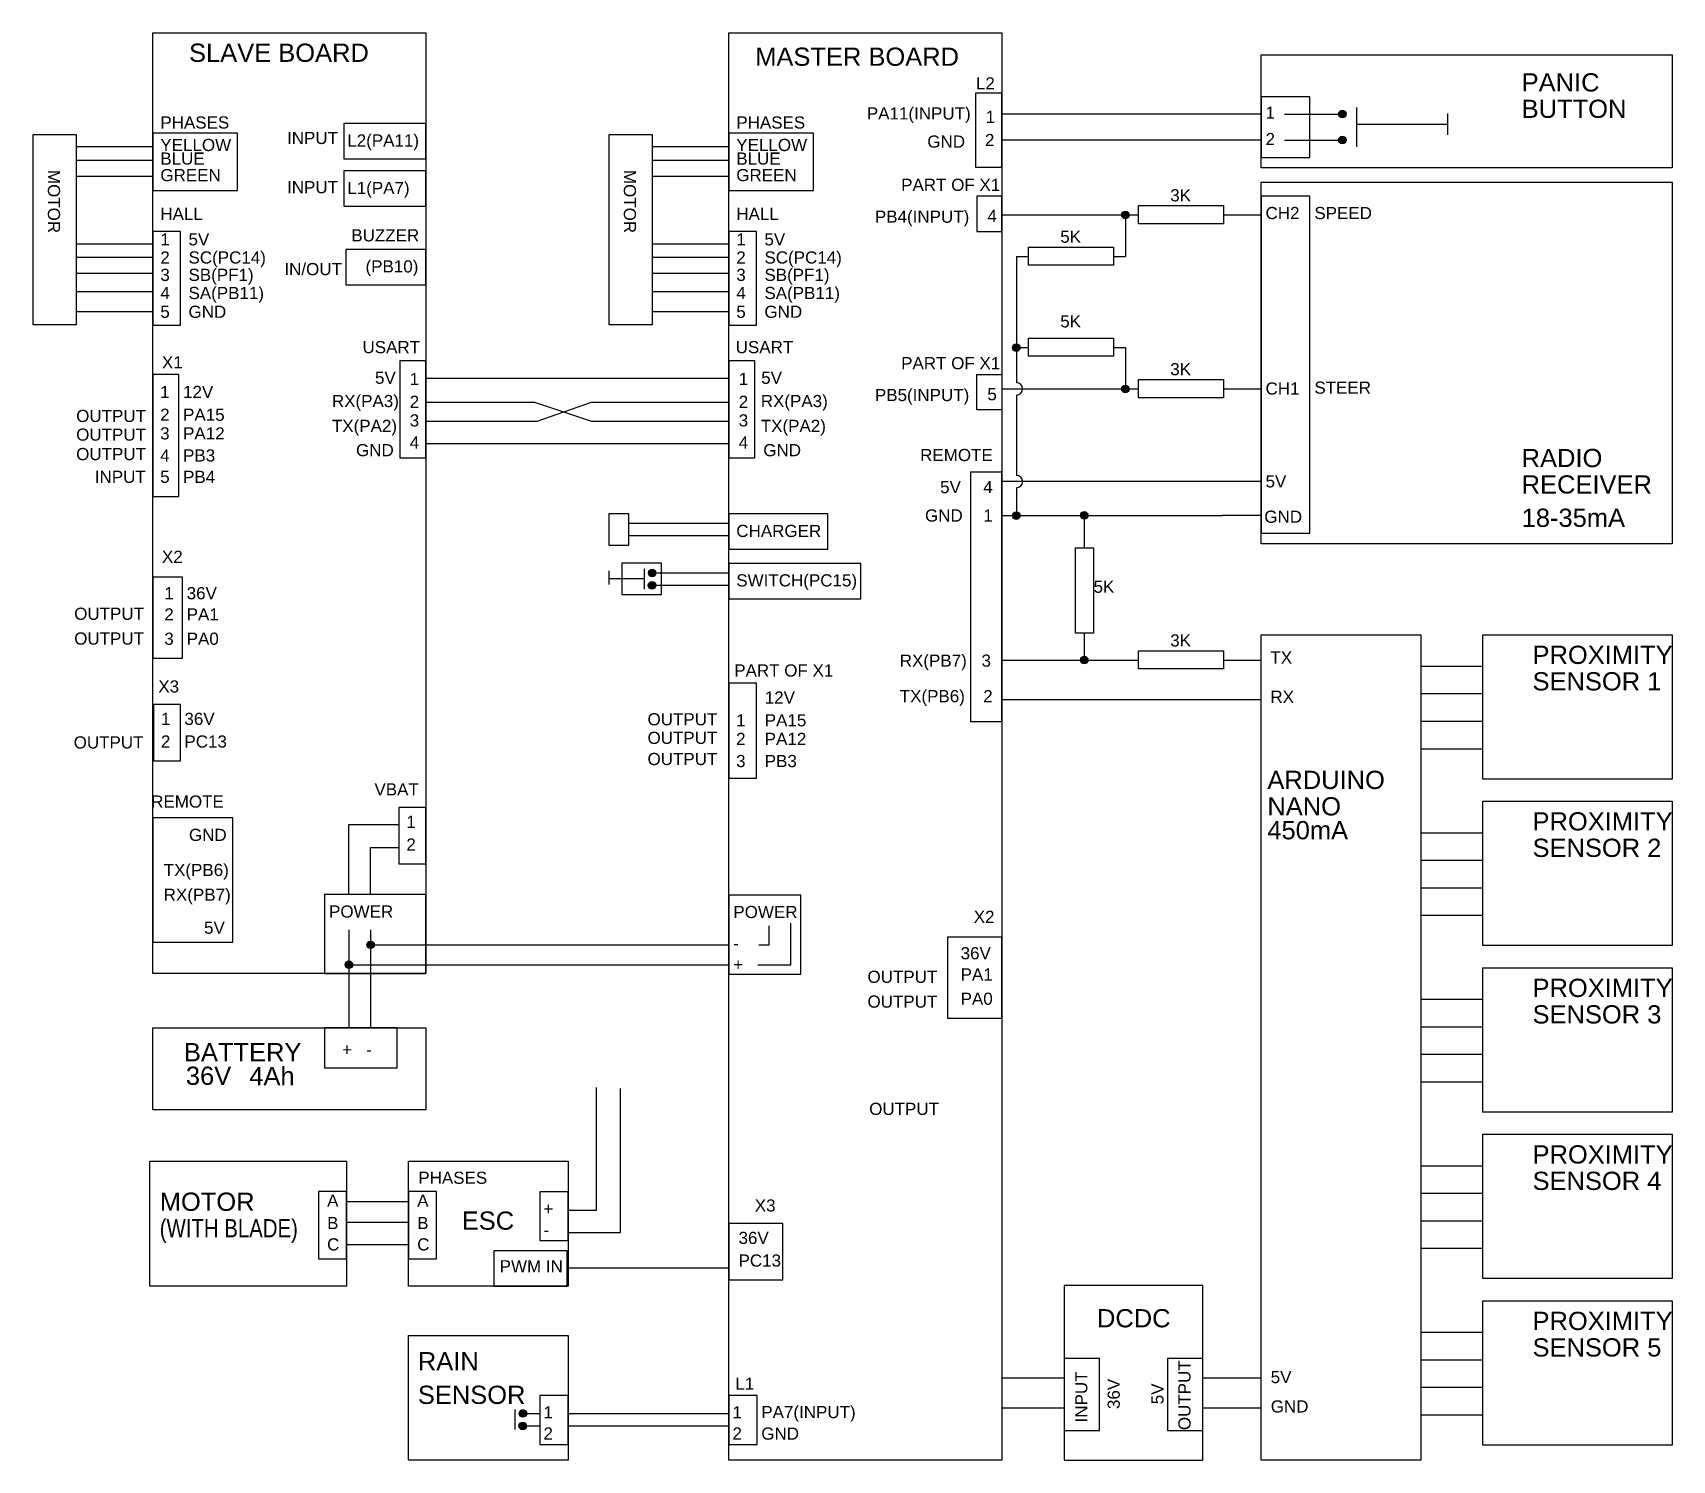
# Model space of a CAD drawing. Header units: inches. Extents: x 65 to 335, y 75 to 310.
import ezdxf

# ---------------------------------------------------------------- set-up
doc = ezdxf.new("R2010")
doc.units = ezdxf.units.IN
doc.header["$MEASUREMENT"] = 0
doc.styles.get("Standard").update_dxf_attribs({"font": 'arial.ttf'})

msp = doc.modelspace()

# ---------------------------------------------------------------- hatches: boundary and pattern name
h = msp.add_hatch(color=256)
h.dxf.hatch_style = 1
h.paths.add_polyline_path([(280.41, 297.19), (280.41, 295.95, 0.414214), (281.03, 296.57, 0.414214)])
h.paths.add_polyline_path([(280.41, 297.19, 0.414214), (279.79, 296.57), (280.41, 296.57)])
h.paths.add_polyline_path([(280.41, 296.57), (279.79, 296.57, 0.414214), (280.41, 295.95)])
h = msp.add_hatch(color=256)
h.dxf.hatch_style = 1
h.paths.add_polyline_path([(280.41, 292.92), (280.41, 291.68, 0.414214), (281.03, 292.3, 0.414214)])
h.paths.add_polyline_path([(280.41, 292.92, 0.414214), (279.79, 292.3), (280.41, 292.3)])
h.paths.add_polyline_path([(280.41, 292.3), (279.79, 292.3, 0.414214), (280.41, 291.68)])
h = msp.add_hatch(color=256)
h.dxf.hatch_style = 1
h.paths.add_polyline_path([(244.71, 280.59), (244.71, 279.35, 0.414214), (245.33, 279.97, 0.414214)])
h.paths.add_polyline_path([(244.71, 280.59, 0.414214), (244.08, 279.97), (244.71, 279.97)])
h.paths.add_polyline_path([(244.71, 279.97), (244.08, 279.97, 0.414214), (244.71, 279.35)])
h = msp.add_hatch(color=256)
h.dxf.hatch_style = 1
h.paths.add_polyline_path([(226.77, 258.78), (226.77, 257.54, 0.414214), (227.39, 258.16, 0.414214)])
h.paths.add_polyline_path([(226.77, 258.78, 0.414214), (226.15, 258.16), (226.77, 258.16)])
h.paths.add_polyline_path([(226.77, 258.16), (226.15, 258.16, 0.414214), (226.77, 257.54)])
h = msp.add_hatch(color=256)
h.dxf.hatch_style = 1
h.paths.add_polyline_path([(244.71, 251.98), (244.71, 250.74, 0.414214), (245.33, 251.36, 0.414214)])
h.paths.add_polyline_path([(244.71, 251.98, 0.414214), (244.08, 251.36), (244.71, 251.36)])
h.paths.add_polyline_path([(244.71, 251.36), (244.08, 251.36, 0.414214), (244.71, 250.74)])
h = msp.add_hatch(color=256)
h.dxf.hatch_style = 1
h.paths.add_polyline_path([(226.77, 231.14), (226.77, 229.9, 0.414214), (227.39, 230.52, 0.414214)])
h.paths.add_polyline_path([(226.77, 231.14, 0.414214), (226.15, 230.52), (226.77, 230.52)])
h.paths.add_polyline_path([(226.77, 230.52), (226.15, 230.52, 0.414214), (226.77, 229.9)])
h = msp.add_hatch(color=256)
h.dxf.hatch_style = 1
h.paths.add_polyline_path([(226.77, 231.14), (226.77, 229.9, 0.414214), (227.39, 230.52, 0.414214)])
h.paths.add_polyline_path([(226.77, 231.14, 0.414214), (226.15, 230.52), (226.77, 230.52)])
h.paths.add_polyline_path([(226.77, 230.52), (226.15, 230.52, 0.414214), (226.77, 229.9)])
h = msp.add_hatch(color=256)
h.dxf.hatch_style = 1
h.paths.add_polyline_path([(237.94, 231.16), (237.94, 229.91, 0.414214), (238.56, 230.54, 0.414214)])
h.paths.add_polyline_path([(237.94, 231.16, 0.414214), (237.32, 230.54), (237.94, 230.54)])
h.paths.add_polyline_path([(237.94, 230.54), (237.32, 230.54, 0.414214), (237.94, 229.91)])
h = msp.add_hatch(color=256)
h.dxf.hatch_style = 1
h.paths.add_polyline_path([(237.94, 231.16), (237.94, 229.91, 0.414214), (238.56, 230.54, 0.414214)])
h.paths.add_polyline_path([(237.94, 231.16, 0.414214), (237.32, 230.54), (237.94, 230.54)])
h.paths.add_polyline_path([(237.94, 230.54), (237.32, 230.54, 0.414214), (237.94, 229.91)])
h = msp.add_hatch(color=256)
h.dxf.hatch_style = 1
h.paths.add_polyline_path([(166.87, 221.7), (166.87, 220.45, 0.414214), (167.49, 221.07, 0.414214)])
h.paths.add_polyline_path([(166.87, 221.7, 0.414214), (166.25, 221.07), (166.87, 221.07)])
h.paths.add_polyline_path([(166.87, 221.07), (166.25, 221.07, 0.414214), (166.87, 220.45)])
h = msp.add_hatch(color=256)
h.dxf.hatch_style = 1
h.paths.add_polyline_path([(166.85, 219.65), (166.85, 218.41, 0.414214), (167.47, 219.03, 0.414214)])
h.paths.add_polyline_path([(166.85, 219.65, 0.414214), (166.23, 219.03), (166.85, 219.03)])
h.paths.add_polyline_path([(166.85, 219.03), (166.23, 219.03, 0.414214), (166.85, 218.41)])
h = msp.add_hatch(color=256)
h.dxf.hatch_style = 1
h.paths.add_polyline_path([(237.94, 207.36), (237.94, 206.12, 0.414214), (238.56, 206.74, 0.414214)])
h.paths.add_polyline_path([(237.94, 207.36, 0.414214), (237.32, 206.74), (237.94, 206.74)])
h.paths.add_polyline_path([(237.94, 206.74), (237.32, 206.74, 0.414214), (237.94, 206.12)])
h = msp.add_hatch(color=256)
h.dxf.hatch_style = 1
h.paths.add_polyline_path([(120.56, 160.52), (120.56, 159.28, 0.414214), (121.18, 159.9, 0.414214)])
h.paths.add_polyline_path([(120.56, 160.52, 0.414214), (119.94, 159.9), (120.56, 159.9)])
h.paths.add_polyline_path([(120.56, 159.9), (119.94, 159.9, 0.414214), (120.56, 159.28)])
h = msp.add_hatch(color=256)
h.dxf.hatch_style = 1
h.paths.add_polyline_path([(116.98, 157.24), (116.98, 156, 0.414214), (117.6, 156.62, 0.414214)])
h.paths.add_polyline_path([(116.98, 157.24, 0.414214), (116.36, 156.62), (116.98, 156.62)])
h.paths.add_polyline_path([(116.98, 156.62), (116.36, 156.62, 0.414214), (116.98, 156)])
h = msp.add_hatch(color=256)
h.dxf.hatch_style = 1
h.paths.add_polyline_path([(145.58, 81.37), (145.58, 80.13, 0.414214), (146.2, 80.75, 0.414214)])
h.paths.add_polyline_path([(145.58, 81.37, 0.414214), (144.96, 80.75), (145.58, 80.75)])
h.paths.add_polyline_path([(145.58, 80.75), (144.96, 80.75, 0.414214), (145.58, 80.13)])
h = msp.add_hatch(color=256)
h.dxf.hatch_style = 1
h.paths.add_polyline_path([(145.6, 83.42), (145.6, 82.17, 0.414214), (146.22, 82.8, 0.414214)])
h.paths.add_polyline_path([(145.6, 83.42, 0.414214), (144.98, 82.8), (145.6, 82.8)])
h.paths.add_polyline_path([(145.6, 82.8), (144.98, 82.8, 0.414214), (145.6, 82.17)])

# ---------------------------------------------------------------- linework, layer by layer
for p, q in [((282.72, 297.67), (282.72, 291.2)), ((297.74, 294.93), (297.74, 296.68)), ((267.05, 296.57), (224.37, 296.57)), ((270.87, 296.57), (280.41, 296.57)), ((282.72, 294.93), (297.74, 294.93)), ((297.74, 293.18), (297.74, 294.93)), ((267.05, 292.3), (224.37, 292.3)), ((270.87, 292.3), (280.41, 292.3)), ((84.74, 291.16), (72.2, 291.16)), ((84.74, 288.95), (72.2, 288.95)), ((179.48, 291.16), (166.94, 291.16)), ((179.48, 288.95), (166.94, 288.95)), ((84.74, 286.3), (72.2, 286.3)), ((179.48, 286.3), (166.94, 286.3)), ((224.37, 279.97), (246.85, 279.97)), ((244.71, 279.97), (244.71, 273.15)), ((260.87, 279.97), (267.05, 279.97)), ((84.74, 275.19), (72.2, 275.19)), ((179.48, 275.19), (166.94, 275.19)), ((84.74, 272.98), (72.2, 272.98)), ((179.48, 272.98), (166.94, 272.98)), ((226.79, 273.15), (228.76, 273.15)), ((226.79, 273.15), (226.79, 258.18)), ((242.78, 273.15), (244.71, 273.15)), ((84.74, 270.33), (72.2, 270.33)), ((179.48, 270.33), (166.94, 270.33)), ((84.74, 267.3), (72.2, 267.3)), ((179.48, 267.3), (166.94, 267.3)), ((84.74, 264.04), (72.2, 264.04)), ((179.48, 264.04), (166.94, 264.04)), ((226.79, 258.18), (228.76, 258.18)), ((226.79, 258.18), (226.79, 252.37)), ((242.78, 258.18), (244.71, 258.18)), ((244.71, 258.18), (244.71, 251.36)), ((129.63, 253.14), (179.48, 253.14)), ((224.37, 251.36), (246.85, 251.36)), ((260.87, 251.36), (267.05, 251.36)), ((129.63, 249.17), (147.54, 249.17)), ((147.54, 249.17), (156.91, 246.06)), ((147.95, 246.06), (156.91, 249.17)), ((156.91, 249.17), (179.48, 249.17)), ((226.79, 250.35), (226.79, 237.11)), ((129.63, 246.06), (147.95, 246.06)), ((156.91, 246.06), (179.48, 246.06)), ((129.63, 242.36), (179.48, 242.36)), ((267.05, 236.1), (224.37, 236.1)), ((226.79, 235.09), (226.79, 230.54)), ((224.37, 230.54), (260.67, 230.54)), ((237.94, 230.54), (237.94, 225.19)), ((267.05, 230.54), (260.67, 230.54)), ((260.67, 230.54), (260.67, 230.54)), ((179.48, 229.2), (163.05, 229.2)), ((179.48, 227.16), (163.05, 227.16)), ((159.73, 221.41), (159.73, 219.16)), ((165.57, 221.76), (165.57, 218.43)), ((159.73, 220.19), (165.57, 220.19)), ((179.48, 219.03), (166.85, 219.03)), ((179.48, 221.07), (166.87, 221.07)), ((237.94, 211.17), (237.94, 206.74)), ((224.37, 206.74), (246.85, 206.74)), ((260.87, 206.74), (267.05, 206.74)), ((293.32, 205.74), (303.49, 205.74)), ((224.37, 200.24), (267.05, 200.24)), ((293.32, 201.22), (303.49, 201.22)), ((293.32, 196.69), (303.49, 196.69)), ((293.32, 192.17), (303.49, 192.17)), ((116.98, 168.17), (116.98, 179.68)), ((116.98, 179.68), (125.19, 179.68)), ((293.32, 178.34), (303.49, 178.34)), ((120.56, 168.17), (120.56, 175.89)), ((120.56, 175.89), (125.19, 175.89)), ((293.32, 173.82), (303.49, 173.82)), ((293.32, 169.3), (303.49, 169.3)), ((293.32, 164.78), (303.49, 164.78)), ((116.98, 162.37), (116.98, 146.24)), ((120.56, 162.37), (120.56, 146.24)), ((186.12, 159.9), (186.12, 163.05)), ((189.69, 156.62), (189.69, 163.48)), ((120.56, 159.9), (179.48, 159.9)), ((184.4, 159.9), (186.12, 159.9)), ((116.98, 156.62), (179.48, 156.62)), ((184.26, 156.62), (189.69, 156.62)), ((293.32, 150.95), (303.49, 150.95)), ((293.32, 146.42), (303.49, 146.42)), ((293.32, 141.9), (303.49, 141.9)), ((157.73, 116.23), (157.73, 136.42)), ((161.66, 112.59), (161.66, 136.24)), ((293.32, 137.38), (303.49, 137.38)), ((293.32, 123.55), (303.49, 123.55)), ((293.32, 119.03), (303.49, 119.03)), ((116.61, 117.68), (126.78, 117.68)), ((153.05, 116.23), (157.73, 116.23)), ((116.61, 114.3), (126.78, 114.3)), ((293.32, 114.51), (303.49, 114.51)), ((116.61, 110.61), (126.78, 110.61)), ((153.05, 112.59), (161.66, 112.59)), ((293.32, 109.99), (303.49, 109.99)), ((152.87, 106.78), (179.48, 106.78)), ((293.32, 96.15), (303.49, 96.15)), ((293.32, 91.63), (303.49, 91.63)), ((234.67, 88.59), (224.37, 88.59)), ((267.05, 88.59), (257.44, 88.59)), ((293.32, 87.11), (303.49, 87.11)), ((234.67, 83.68), (224.37, 83.68)), ((267.05, 83.68), (257.44, 83.68)), ((144.3, 83.48), (144.3, 80.15)), ((145.6, 82.8), (148.4, 82.8)), ((153.05, 82.8), (179.48, 82.8)), ((293.32, 82.59), (303.49, 82.59)), ((145.58, 80.75), (148.4, 80.75)), ((153.05, 80.75), (179.48, 80.75))]:
    msp.add_line(p, q)
for points in [[(84.74, 309.94), (129.63, 309.94), (129.63, 155.17), (84.74, 155.17)], [(179.48, 309.94), (224.37, 309.94), (224.37, 75.11), (179.48, 75.11)], [(267.05, 306.33), (334.66, 306.33), (334.66, 287.7), (267.05, 287.7)], [(220.08, 287.85), (224.37, 287.85), (224.37, 299.99), (220.08, 299.99)], [(267.05, 289.44), (275.06, 289.44), (275.06, 299.42), (267.05, 299.42)], [(116.13, 289.21), (129.63, 289.21), (129.63, 295.02), (116.13, 295.02)], [(72.2, 293.14), (64.99, 293.14), (64.99, 261.98), (72.2, 261.98)], [(84.74, 284), (98.65, 284), (98.65, 293.42), (84.74, 293.42)], [(166.94, 293.14), (159.73, 293.14), (159.73, 261.98), (166.94, 261.98)], [(179.48, 284), (193.39, 284), (193.39, 293.42), (179.48, 293.42)], [(116.13, 281.41), (129.63, 281.41), (129.63, 287.21), (116.13, 287.21)], [(267.05, 285.39), (334.66, 285.39), (334.66, 225.89), (267.05, 225.89)], [(220.28, 277.27), (224.37, 277.27), (224.37, 283.08), (220.28, 283.08)], [(246.85, 281.51), (260.87, 281.51), (260.87, 278.51), (246.85, 278.51)], [(267.05, 227.64), (275.06, 227.64), (275.06, 283.08), (267.05, 283.08)], [(84.74, 261.87), (89.28, 261.87), (89.28, 277.27), (84.74, 277.27)], [(179.48, 261.87), (184.02, 261.87), (184.02, 277.27), (179.48, 277.27)], [(179.48, 261.87), (184.02, 261.87), (184.02, 277.27), (179.48, 277.27)], [(116.49, 268.49), (129.63, 268.49), (129.63, 274.3), (116.49, 274.3)], [(228.76, 274.69), (242.78, 274.69), (242.78, 271.7), (228.76, 271.7)], [(228.76, 259.72), (242.78, 259.72), (242.78, 256.72), (228.76, 256.72)], [(84.74, 233.63), (89.01, 233.63), (89.01, 253.75), (84.74, 253.75)], [(125.36, 240.01), (129.63, 240.01), (129.63, 255.98), (125.36, 255.98)], [(179.48, 240.01), (183.76, 240.01), (183.76, 255.98), (179.48, 255.98)], [(224.37, 247.93), (220.28, 247.93), (220.28, 253.73), (224.37, 253.73)], [(246.85, 252.9), (260.87, 252.9), (260.87, 249.9), (246.85, 249.9)], [(219.24, 196.66), (224.37, 196.66), (224.37, 237.66), (219.24, 237.66)], [(163.05, 230.83), (159.73, 230.83), (159.73, 225.65), (163.05, 225.65)], [(179.48, 224.97), (195.78, 224.97), (195.78, 230.78), (179.48, 230.78)], [(239.48, 225.19), (239.48, 211.17), (236.48, 211.17), (236.48, 225.19)], [(168.41, 222.7), (161.9, 222.7), (161.9, 217.52), (168.41, 217.52)], [(179.48, 216.84), (201.2, 216.84), (201.2, 222.65), (179.48, 222.65)], [(84.74, 207.05), (89.62, 207.05), (89.62, 220.41), (84.74, 220.41)], [(267.05, 210.92), (293.32, 210.92), (293.32, 75.11), (267.05, 75.11)], [(303.49, 210.92), (334.66, 210.92), (334.66, 187.18), (303.49, 187.18)], [(246.85, 208.28), (260.87, 208.28), (260.87, 205.28), (246.85, 205.28)], [(179.48, 187.3), (184.06, 187.3), (184.06, 202.97), (179.48, 202.97)], [(84.82, 190.17), (89.26, 190.17), (89.26, 199.46), (84.82, 199.46)], [(303.49, 183.53), (334.66, 183.53), (334.66, 159.79), (303.49, 159.79)], [(84.74, 160.32), (97.89, 160.32), (97.89, 180.78), (84.74, 180.78)], [(125.19, 173.23), (129.63, 173.23), (129.63, 182.51), (125.19, 182.51)], [(112.98, 155.17), (129.63, 155.17), (129.63, 168.17), (112.98, 168.17)], [(179.48, 155.08), (191.31, 155.08), (191.31, 168.09), (179.48, 168.09)], [(215.44, 147.82), (224.37, 147.82), (224.37, 161.18), (215.44, 161.18)], [(303.49, 156.13), (334.66, 156.13), (334.66, 132.39), (303.49, 132.39)], [(84.74, 146.24), (129.63, 146.24), (129.63, 132.78), (84.74, 132.78)], [(124.9, 146.24), (112.98, 146.24), (112.98, 139.66), (124.9, 139.66)], [(303.49, 128.74), (334.66, 128.74), (334.66, 105), (303.49, 105)], [(84.23, 124.29), (116.61, 124.29), (116.61, 103.77), (84.23, 103.77)], [(126.78, 124.29), (153.05, 124.29), (153.05, 103.77), (126.78, 103.77)], [(111.96, 108.22), (116.61, 108.22), (116.61, 119.34), (111.96, 119.34)], [(126.78, 108.22), (131.42, 108.22), (131.42, 119.34), (126.78, 119.34)], [(148.4, 111.23), (153.05, 111.23), (153.05, 119.28), (148.4, 119.28)], [(179.48, 104.78), (188.34, 104.78), (188.34, 114.06), (179.48, 114.06)], [(140.82, 103.77), (152.87, 103.77), (152.87, 109.58), (140.82, 109.58)], [(234.67, 75.11), (257.44, 75.11), (257.44, 103.84), (234.67, 103.84)], [(303.49, 101.34), (334.66, 101.34), (334.66, 77.6), (303.49, 77.6)], [(126.78, 95.62), (153.05, 95.62), (153.05, 75.11), (126.78, 75.11)], [(240.48, 80), (240.48, 91.82), (234.67, 91.82), (234.67, 80)], [(257.44, 80), (257.44, 91.82), (251.64, 91.82), (251.64, 80)], [(148.4, 77.72), (153.05, 77.72), (153.05, 85.78), (148.4, 85.78)], [(179.48, 77.72), (184.13, 77.72), (184.13, 85.78), (179.48, 85.78)]]:
    msp.add_lwpolyline(points, close=True)
for centre in [(280.41, 296.57), (280.41, 292.3), (244.71, 279.97), (226.77, 258.16), (244.71, 251.36), (226.77, 230.52), (226.77, 230.52), (237.94, 230.54), (237.94, 230.54), (166.87, 221.07), (166.85, 219.03), (237.94, 206.74), (120.56, 159.9), (116.98, 156.62), (145.58, 80.75), (145.6, 82.8)]:
    msp.add_circle(centre, 0.621)
for centre in [(226.79, 251.36), (226.79, 236.1)]:
    msp.add_arc(centre, 1.01, 270, 90)

# ---------------------------------------------------------------- texts
for s, height, p in [('SLAVE BOARD', 3, (90.69, 305.16)), ('MASTER BOARD', 3, (183.82, 304.51)), ('L2', 2, (220.13, 300.62)), ('PANIC', 3, (309.9, 300.29)), ('PA11(INPUT)', 2, (202.19, 295.68)), ('1', 2, (221.73, 295.12)), ('1', 2, (267.77, 295.81)), ('BUTTON', 3, (309.9, 295.94)), ('PHASES', 2, (85.97, 294.19)), ('PHASES', 2, (180.71, 294.19)), ('YELLOW', 2, (85.97, 290.49)), ('INPUT', 2, (106.81, 291.64)), ('L2(PA11)', 2, (116.72, 291.23)), ('YELLOW', 2, (180.71, 290.49)), ('GND', 2, (212.13, 291.05)), ('2', 2, (221.61, 291.3)), ('2', 2, (267.77, 291.46)), ('BLUE', 2, (85.97, 288.25)), ('BLUE', 2, (180.71, 288.25)), ('GREEN', 2, (85.97, 285.53)), ('GREEN', 2, (180.71, 285.53)), ('PART OF X1', 2, (207.83, 283.93)), ('INPUT', 2, (106.81, 283.54)), ('L1(PA7)', 2, (116.72, 283.42)), ('3K', 2, (252.09, 282.21)), ('HALL', 2, (85.97, 279.15)), ('HALL', 2, (180.71, 279.15)), ('HALL', 2, (180.71, 279.15)), ('PB4(INPUT)', 2, (203.51, 278.69)), ('4', 2, (222.01, 278.82)), ('CH2', 2, (267.77, 279.29)), ('SPEED', 2, (275.8, 279.29)), ('1', 2, (85.97, 274.96)), ('5V', 2, (90.6, 274.96)), ('BUZZER', 2, (117.38, 275.62)), ('1', 2, (180.71, 274.96)), ('5V', 2, (185.34, 274.96)), ('5K', 2, (234, 275.4)), ('2', 2, (85.97, 271.98)), ('SC(PC14)', 2, (90.6, 271.98)), ('(PB10)', 2, (119.72, 270.51)), ('2', 2, (180.71, 271.98)), ('SC(PC14)', 2, (185.34, 271.98)), ('3', 2, (85.97, 269.12)), ('SB(PF1)', 2, (90.6, 269.12)), ('IN/OUT', 2, (106.37, 270.07)), ('3', 2, (180.71, 269.12)), ('SB(PF1)', 2, (185.34, 269.12)), ('4', 2, (85.97, 266.14)), ('SA(PB11)', 2, (90.6, 266.14)), ('4', 2, (180.71, 266.14)), ('SA(PB11)', 2, (185.34, 266.14)), ('5', 2, (85.97, 263.05)), ('GND', 2, (90.6, 263.05)), ('5', 2, (180.71, 263.05)), ('GND', 2, (185.34, 263.05)), ('5K', 2, (234, 261.47)), ('USART', 2, (119.22, 257.23)), ('USART', 2, (180.61, 257.23)), ('X1', 2, (86.23, 254.72)), ('PART OF X1', 2, (207.83, 254.59)), ('5V', 2, (121.28, 252.19)), ('1', 2, (126.99, 251.99)), ('1', 2, (181.11, 251.99)), ('5V', 2, (184.81, 252.19)), ('3K', 2, (252.09, 253.6)), ('1', 2, (85.94, 249.86)), ('12V', 2, (89.71, 249.86)), ('PB5(INPUT)', 2, (203.51, 249.35)), ('5', 2, (222.01, 249.48)), ('CH1', 2, (267.77, 250.43)), ('STEER', 2, (275.8, 250.57)), ('2', 2, (85.94, 246.11)), ('PA15', 2, (89.71, 246.11)), ('RX(PA3)', 2, (114.19, 248.36)), ('2', 2, (126.99, 248.24)), ('2', 2, (181.11, 248.24)), ('RX(PA3)', 2, (184.74, 248.36)), ('OUTPUT', 2, (72.12, 245.91)), ('TX(PA2)', 2, (114.19, 244.27)), ('3', 2, (126.99, 245.18)), ('3', 2, (181.11, 245.18)), ('TX(PA2)', 2, (184.74, 244.27)), ('OUTPUT', 2, (72.12, 242.84)), ('3', 2, (85.94, 243.04)), ('PA12', 2, (89.71, 243.04)), ('4', 2, (126.99, 241.54)), ('4', 2, (181.11, 241.54)), ('OUTPUT', 2, (72.12, 239.64)), ('4', 2, (85.94, 239.41)), ('PB3', 2, (89.71, 239.41)), ('GND', 2, (118.16, 240.28)), ('GND', 2, (185.15, 240.28)), ('REMOTE', 2, (210.95, 239.48)), ('RADIO', 3, (309.9, 238.49)), ('INPUT', 2, (75.19, 235.89)), ('5', 2, (85.94, 235.89)), ('PB4', 2, (89.71, 235.89)), ('5V', 2, (214.24, 234.21)), ('4', 2, (221.33, 234.21)), ('5V', 2, (267.77, 235.15)), ('RECEIVER', 3, (309.9, 234.14)), ('GND', 2, (211.75, 229.53)), ('1', 2, (221.33, 229.53)), ('GND', 2, (267.57, 229.33)), ('18-35mA', 3, (309.9, 228.66)), ('CHARGER', 2, (180.71, 226.99)), ('X2', 2, (86.23, 222.74)), ('1', 2, (86.62, 216.75)), ('36V', 2, (90.3, 216.75)), ('SWITCH(PC15)', 2, (180.71, 218.86)), ('5K', 2, (239.48, 217.82)), ('OUTPUT', 2, (71.8, 213.37)), ('2', 2, (86.62, 213.26)), ('PA1', 2, (90.3, 213.26)), ('OUTPUT', 2, (71.8, 209.29)), ('3', 2, (86.62, 209.26)), ('PA0', 2, (90.3, 209.26)), ('3K', 2, (252.09, 208.98)), ('RX(PB7)', 2, (207.6, 205.66)), ('3', 2, (221.05, 205.66)), ('TX', 2, (268.57, 206.16)), ('PROXIMITY ', 3, (311.69, 206.11)), ('PART OF X1', 2, (180.37, 204.04)), ('X3', 2, (85.64, 201.41)), ('SENSOR 1', 3, (311.69, 201.75)), ('12V', 2, (185.39, 199.59)), ('TX(PB6)', 2, (207.6, 199.81)), ('2', 2, (221.33, 199.81)), ('RX', 2, (268.57, 199.7)), ('1', 2, (86.06, 196.08)), ('36V', 2, (89.93, 196.08)), ('OUTPUT', 2, (166.11, 196.01)), ('1', 2, (180.68, 195.84)), ('PA15', 2, (185.39, 195.84)), ('OUTPUT', 2, (71.71, 192.2)), ('2', 2, (86.06, 192.35)), ('PC13', 2, (89.93, 192.35)), ('OUTPUT', 2, (166.11, 192.95)), ('2', 2, (180.68, 192.78)), ('PA12', 2, (185.39, 192.78)), ('OUTPUT', 2, (166.11, 189.47)), ('3', 2, (180.68, 189.14)), ('PB3', 2, (185.39, 189.14)), ('VBAT', 2, (121.19, 184.47)), ('ARDUINO', 3, (268.07, 185.54)), ('REMOTE', 2, (84.46, 182.47)), ('NANO', 3, (268.07, 181.19)), ('1', 2, (126.43, 179.14)), ('PROXIMITY ', 3, (311.69, 178.71)), ('GND', 2, (90.67, 176.99)), ('450mA', 3, (268.07, 177.26)), ('2', 2, (126.43, 175.4)), ('SENSOR 2', 3, (311.69, 174.36)), ('TX(PB6)', 2, (86.52, 171.22)), ('RX(PB7)', 2, (86.52, 167.14)), ('POWER', 2, (113.72, 164.38)), ('POWER', 2, (180.23, 164.3)), ('X2', 2, (219.77, 163.51)), ('5V', 2, (93.16, 161.72)), ('-', 2, (180.21, 159.16)), ('36V', 2, (217.61, 157.52)), ('+', 2, (180.21, 155.68)), ('OUTPUT', 2, (202.29, 153.64)), ('PA1', 2, (217.61, 154.03)), ('PROXIMITY ', 3, (311.69, 151.32)), ('OUTPUT', 2, (202.29, 149.56)), ('PA0', 2, (217.61, 150.03)), ('SENSOR 3', 3, (311.69, 146.96)), ('BATTERY', 3, (89.85, 140.74)), ('+   -', 2, (115.87, 141.66)), ('36V', 3, (90.17, 136.86)), ('4Ah', 3, (100.6, 136.81)), ('OUTPUT', 2, (202.57, 131.91)), ('PROXIMITY ', 3, (311.69, 123.92)), ('PHASES', 2, (128.4, 120.58)), ('SENSOR 4', 3, (311.69, 119.57)), ('MOTOR', 3, (85.87, 116.14)), ('A', 2, (113.4, 116.82)), ('A', 2, (128.22, 116.82)), ('ESC', 3, (135.55, 113.03)), ('+', 2, (148.99, 115.49)), ('X3', 2, (183.75, 116.02)), ('B', 2, (113.4, 113.13)), ('B', 2, (128.22, 113.13)), ('C', 2, (113.4, 109.62)), ('C', 2, (128.22, 109.62)), ('-', 2, (148.99, 112.01)), ('36V', 2, (181.08, 110.69)), ('PWM IN', 2, (141.79, 106.02)), ('PC13', 2, (181.08, 106.96)), ('DCDC', 3, (240.04, 96.97)), ('PROXIMITY ', 3, (311.69, 96.53)), ('SENSOR 5', 3, (311.69, 92.17)), ('RAIN', 3, (128.33, 89.89)), ('5V', 2, (268.62, 87.79)), ('SENSOR', 3, (128.33, 84.37)), ('L1', 2, (180.56, 86.71)), ('1', 2, (148.99, 81.99)), ('1', 2, (180.08, 81.99)), ('PA7(INPUT)', 2, (184.82, 82.03)), ('GND', 2, (268.62, 82.96)), ('2', 2, (148.99, 78.51)), ('2', 2, (180.08, 78.51)), ('GND', 2, (184.82, 78.49))]:
    msp.add_text(s, height=height).set_placement(p)
for s, rotation, p in [('MOTOR', 270, (67.47, 287.38)), ('MOTOR', 270, (162.21, 287.38)), ('INPUT', 90, (238.46, 81.33)), ('OUTPUT', 90, (255.43, 80.06)), ('36V', 90, (243.79, 83.53)), ('5V', 90, (250.99, 84.32))]:
    msp.add_text(s, height=2, rotation=rotation).set_placement(p)
at = {"width": 0.8}
msp.add_text('(WITH BLADE)', height=3, dxfattribs=at).set_placement((85.87, 111.77))

doc.saveas('drawing.dxf')
